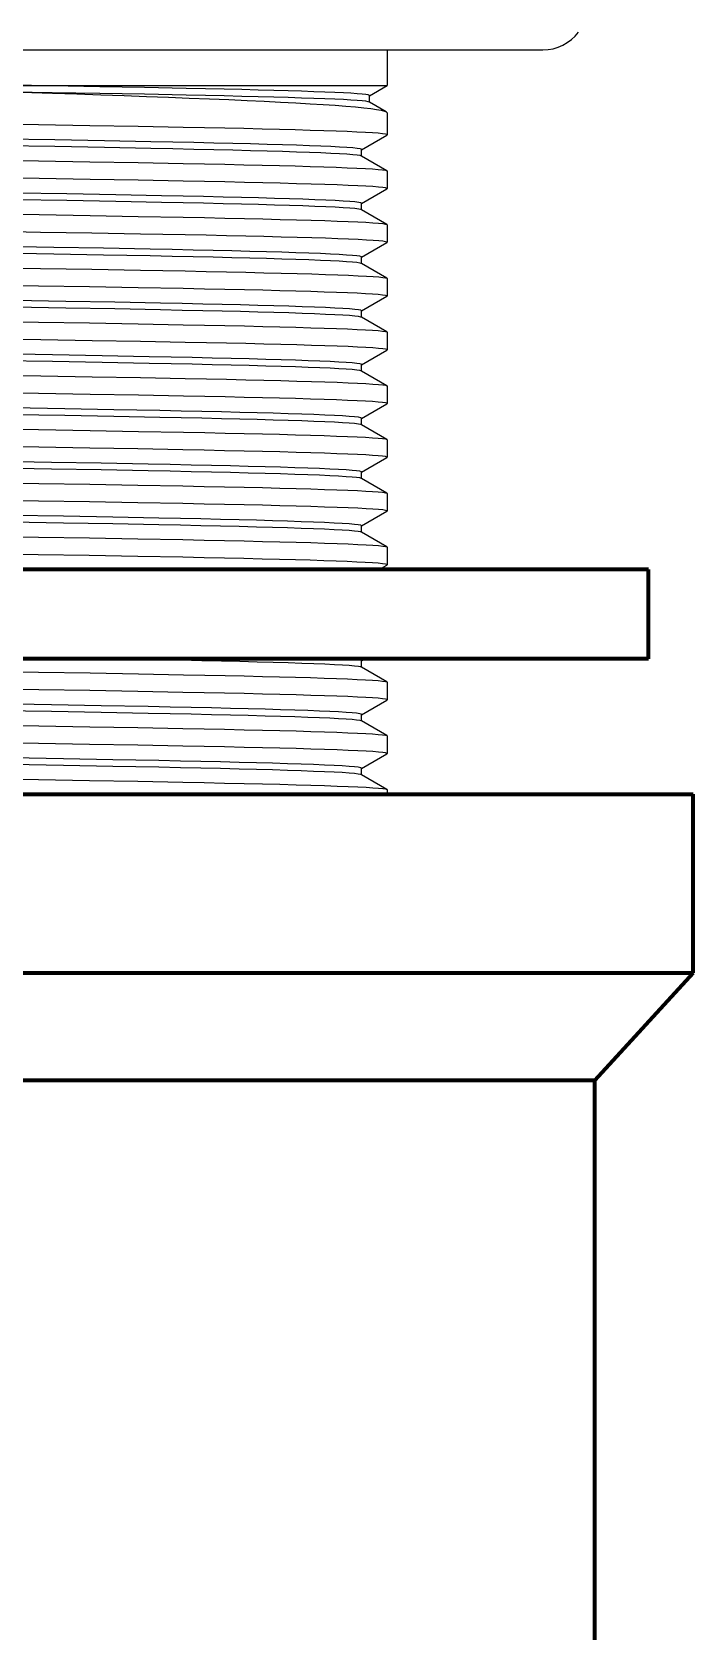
# Model space of a CAD drawing. Header units: millimetres. Extents: x 4859 to 5453, y 1404 to 2244.
# Drawn here: x 5018.67 to 5037.17, y 1585.41 to 1630.17 of the extents above; entities that cross this region are included whole.
import ezdxf

# ---------------------------------------------------------------- set-up
doc = ezdxf.new("R2010")
doc.units = ezdxf.units.MM
doc.layers.add('02___PRT_ALL_AXES', color=7, linetype='Continuous')

msp = doc.modelspace()

# ---------------------------------------------------------------- linework, layer by layer
at = {"color": 7, "linetype": 'Continuous'}
for p, q in [((4996.733, 1628.668), (5028.607, 1628.668)), ((5021.818, 1628.611), (5020.565, 1628.634)), ((5021.818, 1628.423), (5020.565, 1628.446)), ((5022.982, 1628.588), (5021.818, 1628.611)), ((5022.982, 1628.4), (5021.818, 1628.423)), ((5028.112, 1628.382), (5028.607, 1628.668)), ((5028.118, 1628.201), (5028.118, 1628.389)), ((5028.585, 1627.934), (5028.112, 1628.207)), ((5028.585, 1627.934), (5028.607, 1627.909)), ((5018.847, 1627.57), (5017.348, 1627.594)), ((5020.284, 1627.546), (5018.847, 1627.57)), ((5021.64, 1627.522), (5020.284, 1627.546)), ((5022.902, 1627.499), (5021.64, 1627.522)), ((5019.307, 1627.147), (5017.845, 1627.172)), ((5019.307, 1626.959), (5017.845, 1626.984)), ((5020.697, 1627.122), (5019.307, 1627.147)), ((5022, 1627.097), (5020.697, 1627.122)), ((5027.89, 1626.872), (5028.602, 1627.283)), ((5028.602, 1627.283), (5028.607, 1627.29)), ((5016.583, 1626.596), (5018.847, 1626.561)), ((5018.847, 1626.561), (5020.284, 1626.537)), ((5020.697, 1626.934), (5019.307, 1626.959)), ((5020.284, 1626.537), (5021.64, 1626.513)), ((5022, 1626.909), (5020.697, 1626.934)), ((5027.89, 1626.697), (5027.85, 1626.709)), ((5028.602, 1626.286), (5027.89, 1626.697)), ((5027.895, 1626.691), (5027.895, 1626.879)), ((5018.869, 1626.066), (5017.375, 1626.09)), ((5021.64, 1626.513), (5022.902, 1626.489)), ((5028.602, 1626.286), (5028.607, 1626.28)), ((5019.647, 1625.637), (5018.2, 1625.662)), ((5020.294, 1626.043), (5018.869, 1626.066)), ((5021.017, 1625.612), (5019.647, 1625.637)), ((5021.638, 1626.019), (5020.294, 1626.043)), ((5022.9, 1625.995), (5021.638, 1626.019)), ((5027.89, 1625.369), (5028.602, 1625.78)), ((5028.602, 1625.78), (5028.607, 1625.786)), ((5019.647, 1625.449), (5018.2, 1625.474)), ((5021.017, 1625.424), (5019.647, 1625.449)), ((5022.297, 1625.587), (5021.017, 1625.612)), ((5022.297, 1625.399), (5021.017, 1625.424)), ((5027.89, 1625.194), (5027.875, 1625.2)), ((5028.602, 1624.783), (5027.89, 1625.194)), ((5027.895, 1625.187), (5027.895, 1625.375)), ((5016.607, 1625.093), (5018.869, 1625.057)), ((5018.869, 1625.057), (5020.294, 1625.033)), ((5020.294, 1625.033), (5021.638, 1625.009)), ((5021.638, 1625.009), (5022.9, 1624.985)), ((5028.602, 1624.783), (5028.607, 1624.776)), ((5018.903, 1624.562), (5017.39, 1624.587)), ((5020.346, 1624.538), (5018.903, 1624.562)), ((5021.702, 1624.514), (5020.346, 1624.538)), ((5022.957, 1624.491), (5021.702, 1624.514)), ((5019.276, 1624.14), (5017.812, 1624.165)), ((5019.276, 1623.952), (5017.812, 1623.977)), ((5020.668, 1624.115), (5019.276, 1624.14)), ((5020.668, 1623.927), (5019.276, 1623.952)), ((5021.973, 1624.09), (5020.668, 1624.115)), ((5021.973, 1623.902), (5020.668, 1623.927)), ((5027.89, 1623.865), (5028.602, 1624.276)), ((5027.895, 1623.684), (5027.895, 1623.872)), ((5028.602, 1624.276), (5028.607, 1624.283)), ((5016.615, 1623.589), (5018.903, 1623.553)), ((5018.903, 1623.553), (5020.346, 1623.529)), ((5020.346, 1623.529), (5021.702, 1623.505)), ((5021.702, 1623.505), (5022.957, 1623.481)), ((5027.89, 1623.69), (5027.847, 1623.703)), ((5028.602, 1623.279), (5027.89, 1623.69)), ((5018.853, 1623.06), (5017.364, 1623.083)), ((5020.282, 1623.036), (5018.853, 1623.06)), ((5021.637, 1623.012), (5020.282, 1623.036)), ((5022.902, 1622.988), (5021.637, 1623.012)), ((5028.602, 1623.279), (5028.607, 1623.273)), ((5019.616, 1622.631), (5018.168, 1622.656)), ((5020.988, 1622.606), (5019.616, 1622.631)), ((5022.27, 1622.581), (5020.988, 1622.606)), ((5027.89, 1622.362), (5028.602, 1622.773)), ((5028.602, 1622.773), (5028.607, 1622.779)), ((5016.6, 1622.086), (5018.853, 1622.05)), ((5019.616, 1622.443), (5018.168, 1622.468)), ((5018.853, 1622.05), (5020.282, 1622.026)), ((5020.988, 1622.418), (5019.616, 1622.443)), ((5022.27, 1622.393), (5020.988, 1622.418)), ((5028.602, 1621.776), (5027.89, 1622.187)), ((5027.895, 1622.18), (5027.895, 1622.368)), ((5020.282, 1622.026), (5021.637, 1622.002)), ((5021.637, 1622.002), (5022.902, 1621.978)), ((5028.602, 1621.776), (5028.607, 1621.769)), ((5018.913, 1621.555), (5017.401, 1621.579)), ((5019.245, 1621.134), (5017.78, 1621.159)), ((5020.351, 1621.531), (5018.913, 1621.555)), ((5021.702, 1621.507), (5020.351, 1621.531)), ((5022.958, 1621.484), (5021.702, 1621.507)), ((5027.89, 1620.858), (5028.602, 1621.269)), ((5028.602, 1621.269), (5028.607, 1621.276)), ((5019.245, 1620.946), (5017.78, 1620.971)), ((5020.638, 1621.109), (5019.245, 1621.134)), ((5020.638, 1620.921), (5019.245, 1620.946)), ((5021.945, 1621.084), (5020.638, 1621.109)), ((5021.945, 1620.896), (5020.638, 1620.921)), ((5027.895, 1620.677), (5027.895, 1620.865)), ((5016.626, 1620.582), (5018.913, 1620.545)), ((5018.913, 1620.545), (5020.351, 1620.521)), ((5020.351, 1620.521), (5021.702, 1620.498)), ((5021.702, 1620.498), (5022.958, 1620.474)), ((5027.89, 1620.683), (5027.845, 1620.696)), ((5028.602, 1620.272), (5027.89, 1620.683)), ((5028.602, 1620.272), (5028.607, 1620.266)), ((5018.856, 1620.053), (5017.353, 1620.077)), ((5020.294, 1620.029), (5018.856, 1620.053)), ((5021.651, 1620.005), (5020.294, 1620.029)), ((5022.912, 1619.981), (5021.651, 1620.005)), ((5019.585, 1619.624), (5018.136, 1619.649)), ((5019.585, 1619.436), (5018.136, 1619.461)), ((5020.959, 1619.599), (5019.585, 1619.624)), ((5020.959, 1619.411), (5019.585, 1619.436)), ((5022.244, 1619.574), (5020.959, 1619.599)), ((5022.244, 1619.386), (5020.959, 1619.411)), ((5027.89, 1619.355), (5028.602, 1619.766)), ((5028.602, 1619.766), (5028.607, 1619.772)), ((5016.587, 1619.079), (5018.856, 1619.043)), ((5018.856, 1619.043), (5020.294, 1619.019)), ((5020.294, 1619.019), (5021.651, 1618.995)), ((5021.651, 1618.995), (5022.912, 1618.971)), ((5027.89, 1619.18), (5027.871, 1619.187)), ((5028.602, 1618.769), (5027.89, 1619.18)), ((5027.895, 1619.173), (5027.895, 1619.361)), ((5018.86, 1618.549), (5017.37, 1618.573)), ((5020.284, 1618.525), (5018.86, 1618.549)), ((5021.629, 1618.502), (5020.284, 1618.525)), ((5022.891, 1618.478), (5021.629, 1618.502)), ((5028.602, 1618.769), (5028.607, 1618.762)), ((5019.214, 1618.127), (5017.747, 1618.152)), ((5020.609, 1618.102), (5019.214, 1618.127)), ((5021.918, 1618.077), (5020.609, 1618.102)), ((5027.89, 1617.851), (5028.602, 1618.262)), ((5028.602, 1618.262), (5028.607, 1618.269)), ((5016.603, 1617.575), (5018.86, 1617.539)), ((5019.214, 1617.939), (5017.747, 1617.964)), ((5020.609, 1617.914), (5019.214, 1617.939)), ((5021.918, 1617.889), (5020.609, 1617.914)), ((5027.89, 1617.676), (5027.842, 1617.69)), ((5028.602, 1617.265), (5027.89, 1617.676)), ((5027.895, 1617.67), (5027.895, 1617.858)), ((5018.86, 1617.539), (5020.284, 1617.516)), ((5020.284, 1617.516), (5021.629, 1617.492)), ((5021.629, 1617.492), (5022.891, 1617.468)), ((5028.602, 1617.265), (5028.607, 1617.259)), ((5018.85, 1617.046), (5017.36, 1617.07)), ((5020.28, 1617.022), (5018.85, 1617.046)), ((5021.635, 1616.998), (5020.28, 1617.022)), ((5022.895, 1616.974), (5021.635, 1616.998)), ((5027.89, 1616.348), (5028.602, 1616.759)), ((5028.602, 1616.759), (5028.607, 1616.765)), ((5019.554, 1616.618), (5018.104, 1616.643)), ((5019.554, 1616.43), (5018.104, 1616.455)), ((5020.93, 1616.593), (5019.554, 1616.618)), ((5020.93, 1616.405), (5019.554, 1616.43)), ((5022.217, 1616.568), (5020.93, 1616.593)), ((5022.217, 1616.38), (5020.93, 1616.405)), ((5027.895, 1616.166), (5027.895, 1616.354)), ((5016.596, 1616.072), (5018.85, 1616.036)), ((5018.85, 1616.036), (5020.28, 1616.012)), ((5020.28, 1616.012), (5021.635, 1615.988)), ((5021.635, 1615.988), (5022.895, 1615.965)), ((5028.602, 1615.762), (5027.89, 1616.173)), ((5018.842, 1615.542), (5017.351, 1615.566)), ((5020.273, 1615.519), (5018.842, 1615.542)), ((5021.629, 1615.495), (5020.273, 1615.519)), ((5022.892, 1615.471), (5021.629, 1615.495)), ((5028.602, 1615.762), (5028.607, 1615.755)), ((5028.389, 1615.133), (5028.602, 1615.255)), ((5028.602, 1615.255), (5028.607, 1615.262)), ((5016.587, 1612.295), (5018.856, 1612.259)), ((5018.856, 1612.259), (5020.294, 1612.235)), ((5020.294, 1612.235), (5021.651, 1612.212)), ((5022.244, 1612.603), (5020.959, 1612.628)), ((5021.651, 1612.212), (5022.912, 1612.188)), ((5027.89, 1612.396), (5027.871, 1612.403)), ((5027.89, 1612.571), (5027.996, 1612.633)), ((5028.602, 1611.985), (5027.89, 1612.396)), ((5027.895, 1612.39), (5027.895, 1612.578)), ((5018.86, 1611.766), (5017.37, 1611.789)), ((5020.284, 1611.742), (5018.86, 1611.766)), ((5028.602, 1611.985), (5028.607, 1611.979)), ((5019.214, 1611.344), (5017.747, 1611.369)), ((5020.609, 1611.319), (5019.214, 1611.344)), ((5021.629, 1611.718), (5020.284, 1611.742)), ((5021.918, 1611.294), (5020.609, 1611.319)), ((5022.891, 1611.694), (5021.629, 1611.718)), ((5027.89, 1611.068), (5028.602, 1611.479)), ((5028.602, 1611.479), (5028.607, 1611.485)), ((5019.214, 1611.156), (5017.747, 1611.181)), ((5020.609, 1611.131), (5019.214, 1611.156)), ((5021.918, 1611.106), (5020.609, 1611.131)), ((5027.89, 1610.893), (5027.842, 1610.906)), ((5028.602, 1610.482), (5027.89, 1610.893)), ((5027.895, 1610.886), (5027.895, 1611.074)), ((5016.603, 1610.792), (5018.86, 1610.756)), ((5018.86, 1610.756), (5020.284, 1610.732)), ((5020.284, 1610.732), (5021.629, 1610.708)), ((5021.629, 1610.708), (5022.891, 1610.685)), ((5028.602, 1610.482), (5028.607, 1610.475)), ((5018.85, 1610.262), (5017.36, 1610.286)), ((5020.28, 1610.238), (5018.85, 1610.262)), ((5021.635, 1610.215), (5020.28, 1610.238)), ((5022.895, 1610.191), (5021.635, 1610.215)), ((5027.89, 1609.564), (5028.602, 1609.975)), ((5028.602, 1609.975), (5028.607, 1609.982)), ((5019.554, 1609.834), (5018.104, 1609.859)), ((5019.554, 1609.646), (5018.104, 1609.671)), ((5020.93, 1609.809), (5019.554, 1609.834)), ((5020.93, 1609.621), (5019.554, 1609.646)), ((5022.217, 1609.784), (5020.93, 1609.809)), ((5022.217, 1609.597), (5020.93, 1609.621)), ((5027.895, 1609.383), (5027.895, 1609.571)), ((5016.596, 1609.288), (5018.85, 1609.253)), ((5018.85, 1609.253), (5020.28, 1609.229)), ((5020.28, 1609.229), (5021.635, 1609.205)), ((5021.635, 1609.205), (5022.895, 1609.181)), ((5028.602, 1608.978), (5027.89, 1609.389)), ((5028.602, 1608.978), (5028.607, 1608.972))]:
    msp.add_line(p, q, dxfattribs=at)
at = {"linetype": 'Continuous', "lineweight": 70, "extrusion": (0, 1, 0)}
for p, q in [((5035.92, 1615.133), (4989.42, 1615.133)), ((5035.92, 1612.633), (5035.92, 1615.133)), ((5035.92, 1612.633), (4989.42, 1612.633)), ((4988.17, 1608.847), (5037.17, 1608.847)), ((5037.17, 1603.847), (5037.17, 1608.847)), ((4988.17, 1603.847), (5037.17, 1603.847)), ((5034.42, 1600.847), (5037.17, 1603.847)), ((4990.92, 1600.847), (5034.42, 1600.847)), ((5034.42, 1560.847), (5034.42, 1600.847))]:
    msp.add_line(p, q, dxfattribs=at)
msp.add_line((4996.951, 1615.133), (5028.389, 1615.133))
at = {"color": 7, "linetype": 'Continuous'}
for points in [[(5020.565, 1628.634), (5019.233, 1628.656), (4996.733, 1629.028)], [(5020.565, 1628.446), (5019.233, 1628.468), (4996.733, 1628.84)], [(5006.883, 1628.86), (5019.243, 1628.457), (5019.929, 1628.434), (5020.597, 1628.411), (5021.247, 1628.388), (5021.877, 1628.366), (5022.486, 1628.343), (5023.073, 1628.32), (5023.637, 1628.297), (5024.175, 1628.274), (5024.687, 1628.252), (5025.171, 1628.229), (5025.628, 1628.206), (5026.056, 1628.183), (5026.454, 1628.16), (5026.821, 1628.137), (5027.155, 1628.115), (5027.456, 1628.092), (5027.723, 1628.069), (5027.955, 1628.046), (5028.152, 1628.023), (5028.314, 1628), (5028.441, 1627.978), (5028.532, 1627.955), (5028.585, 1627.934)], [(5028.118, 1628.389), (5028.114, 1628.394), (5028.08, 1628.405), (5028.011, 1628.417), (5027.907, 1628.428), (5027.768, 1628.439), (5027.594, 1628.451), (5027.385, 1628.462), (5027.143, 1628.474), (5026.866, 1628.485), (5026.557, 1628.497), (5026.215, 1628.508), (5025.842, 1628.519), (5025.438, 1628.531), (5025.003, 1628.542), (5024.539, 1628.554), (5024.047, 1628.565), (5023.528, 1628.576), (5022.982, 1628.588)], [(5028.112, 1628.207), (5028.08, 1628.217), (5028.011, 1628.229), (5027.907, 1628.24), (5027.768, 1628.252), (5027.594, 1628.263), (5027.385, 1628.274), (5027.143, 1628.286), (5026.866, 1628.297), (5026.557, 1628.309), (5026.215, 1628.32), (5025.842, 1628.331), (5025.438, 1628.343), (5025.003, 1628.354), (5024.539, 1628.366), (5024.047, 1628.377), (5023.528, 1628.389), (5022.982, 1628.4)], [(5028.607, 1627.29), (5028.601, 1627.296), (5028.559, 1627.308), (5028.478, 1627.32), (5028.357, 1627.332), (5028.197, 1627.344), (5027.999, 1627.356), (5027.764, 1627.368), (5027.492, 1627.38), (5027.182, 1627.392), (5026.835, 1627.403), (5026.454, 1627.415), (5026.039, 1627.427), (5025.592, 1627.439), (5025.113, 1627.451), (5024.603, 1627.463), (5024.063, 1627.475), (5023.496, 1627.487), (5022.902, 1627.499)], [(5027.895, 1626.879), (5027.891, 1626.885), (5027.85, 1626.897), (5027.768, 1626.91), (5027.646, 1626.922), (5027.482, 1626.935), (5027.279, 1626.947), (5027.035, 1626.96), (5026.753, 1626.972), (5026.432, 1626.984), (5026.074, 1626.997), (5025.68, 1627.009), (5025.25, 1627.022), (5024.786, 1627.034), (5024.289, 1627.047), (5023.76, 1627.059), (5023.202, 1627.072), (5022.614, 1627.084), (5022, 1627.097)], [(5027.85, 1626.709), (5027.768, 1626.722), (5027.646, 1626.734), (5027.482, 1626.747), (5027.279, 1626.759), (5027.035, 1626.772), (5026.753, 1626.784), (5026.432, 1626.797), (5026.074, 1626.809), (5025.68, 1626.821), (5025.25, 1626.834), (5024.786, 1626.846), (5024.289, 1626.859), (5023.76, 1626.871), (5023.202, 1626.884), (5022.614, 1626.896), (5022, 1626.909)], [(5022.902, 1626.489), (5023.496, 1626.477), (5024.063, 1626.465), (5024.603, 1626.453), (5025.113, 1626.441), (5025.592, 1626.429), (5026.039, 1626.418), (5026.454, 1626.406), (5026.835, 1626.394), (5027.182, 1626.382), (5027.492, 1626.37), (5027.764, 1626.358), (5027.999, 1626.346), (5028.197, 1626.334), (5028.357, 1626.322), (5028.478, 1626.31), (5028.559, 1626.298), (5028.602, 1626.286)], [(5028.607, 1625.786), (5028.602, 1625.792), (5028.563, 1625.804), (5028.484, 1625.816), (5028.367, 1625.828), (5028.21, 1625.84), (5028.017, 1625.851), (5027.785, 1625.863), (5027.517, 1625.875), (5027.21, 1625.887), (5026.867, 1625.899), (5026.487, 1625.911), (5026.07, 1625.923), (5025.618, 1625.935), (5025.133, 1625.947), (5024.616, 1625.959), (5024.07, 1625.971), (5023.497, 1625.983), (5022.9, 1625.995)], [(5027.895, 1625.375), (5027.875, 1625.388), (5027.813, 1625.4), (5027.709, 1625.413), (5027.565, 1625.425), (5027.381, 1625.438), (5027.156, 1625.45), (5026.893, 1625.463), (5026.59, 1625.475), (5026.25, 1625.487), (5025.873, 1625.5), (5025.46, 1625.512), (5025.012, 1625.525), (5024.53, 1625.537), (5024.017, 1625.55), (5023.472, 1625.562), (5022.899, 1625.575), (5022.297, 1625.587)], [(5027.875, 1625.2), (5027.813, 1625.212), (5027.709, 1625.225), (5027.565, 1625.237), (5027.381, 1625.25), (5027.156, 1625.262), (5026.893, 1625.275), (5026.59, 1625.287), (5026.25, 1625.3), (5025.873, 1625.312), (5025.46, 1625.324), (5025.012, 1625.337), (5024.53, 1625.349), (5024.017, 1625.362), (5023.472, 1625.374), (5022.899, 1625.387), (5022.297, 1625.399)], [(5022.9, 1624.985), (5023.497, 1624.974), (5024.07, 1624.962), (5024.616, 1624.949), (5025.133, 1624.937), (5025.618, 1624.925), (5026.07, 1624.913), (5026.487, 1624.901), (5026.867, 1624.889), (5027.21, 1624.877), (5027.517, 1624.865), (5027.785, 1624.854), (5028.017, 1624.842), (5028.21, 1624.83), (5028.367, 1624.818), (5028.484, 1624.806), (5028.563, 1624.794), (5028.602, 1624.783)], [(5028.607, 1624.283), (5028.603, 1624.288), (5028.566, 1624.3), (5028.49, 1624.312), (5028.375, 1624.323), (5028.221, 1624.335), (5028.029, 1624.347), (5027.8, 1624.359), (5027.532, 1624.371), (5027.226, 1624.383), (5026.883, 1624.395), (5026.504, 1624.407), (5026.089, 1624.419), (5025.64, 1624.431), (5025.16, 1624.443), (5024.65, 1624.455), (5024.112, 1624.467), (5023.547, 1624.479), (5022.957, 1624.491)], [(5027.895, 1623.872), (5027.89, 1623.878), (5027.847, 1623.891), (5027.764, 1623.903), (5027.639, 1623.916), (5027.474, 1623.928), (5027.269, 1623.941), (5027.024, 1623.953), (5026.74, 1623.966), (5026.417, 1623.978), (5026.058, 1623.99), (5025.662, 1624.003), (5025.23, 1624.015), (5024.765, 1624.028), (5024.266, 1624.04), (5023.737, 1624.053), (5023.177, 1624.065), (5022.588, 1624.078), (5021.973, 1624.09)], [(5027.847, 1623.703), (5027.764, 1623.715), (5027.639, 1623.728), (5027.474, 1623.74), (5027.269, 1623.753), (5027.024, 1623.765), (5026.74, 1623.778), (5026.417, 1623.79), (5026.058, 1623.803), (5025.662, 1623.815), (5025.23, 1623.828), (5024.765, 1623.84), (5024.266, 1623.852), (5023.737, 1623.865), (5023.177, 1623.877), (5022.588, 1623.89), (5021.973, 1623.902)], [(5022.957, 1623.481), (5023.547, 1623.469), (5024.112, 1623.457), (5024.65, 1623.445), (5025.16, 1623.433), (5025.64, 1623.421), (5026.089, 1623.409), (5026.504, 1623.397), (5026.883, 1623.385), (5027.226, 1623.373), (5027.532, 1623.361), (5027.8, 1623.349), (5028.029, 1623.338), (5028.221, 1623.326), (5028.375, 1623.314), (5028.49, 1623.302), (5028.566, 1623.29), (5028.602, 1623.279)], [(5026.472, 1622.904), (5026.058, 1622.916), (5025.61, 1622.928), (5025.129, 1622.94), (5024.615, 1622.952), (5024.071, 1622.964), (5023.499, 1622.976), (5022.902, 1622.988)], [(5025.855, 1622.494), (5025.441, 1622.506), (5024.992, 1622.518), (5024.509, 1622.531), (5023.994, 1622.543), (5023.448, 1622.556), (5022.873, 1622.568), (5022.27, 1622.581)], [(5028.607, 1622.779), (5028.602, 1622.785), (5028.561, 1622.797), (5028.481, 1622.809), (5028.36, 1622.821), (5028.201, 1622.833), (5028.004, 1622.845), (5027.771, 1622.857), (5027.5, 1622.869), (5027.192, 1622.881), (5026.849, 1622.893), (5026.472, 1622.904)], [(5025.855, 1622.306), (5025.441, 1622.318), (5024.992, 1622.331), (5024.509, 1622.343), (5023.994, 1622.355), (5023.448, 1622.368), (5022.873, 1622.38), (5022.27, 1622.393)], [(5027.895, 1622.368), (5027.873, 1622.381), (5027.809, 1622.394), (5027.704, 1622.406), (5027.558, 1622.419), (5027.372, 1622.431), (5027.146, 1622.444), (5026.88, 1622.456), (5026.576, 1622.469), (5026.234, 1622.481), (5025.855, 1622.494)], [(5027.89, 1622.187), (5027.873, 1622.193), (5027.809, 1622.206), (5027.704, 1622.218), (5027.558, 1622.231), (5027.372, 1622.243), (5027.146, 1622.256), (5026.88, 1622.268), (5026.576, 1622.281), (5026.234, 1622.293), (5025.855, 1622.306)], [(5022.902, 1621.978), (5023.499, 1621.967), (5024.071, 1621.955), (5024.615, 1621.943), (5025.129, 1621.931), (5025.61, 1621.919), (5026.058, 1621.907), (5026.472, 1621.895)], [(5026.472, 1621.895), (5026.849, 1621.883), (5027.192, 1621.871), (5027.5, 1621.859), (5027.771, 1621.847), (5028.004, 1621.835), (5028.201, 1621.824), (5028.36, 1621.812), (5028.481, 1621.8), (5028.561, 1621.788), (5028.602, 1621.776)], [(5028.607, 1621.276), (5028.603, 1621.281), (5028.563, 1621.293), (5028.485, 1621.305), (5028.366, 1621.317), (5028.21, 1621.329), (5028.015, 1621.341), (5027.784, 1621.353), (5027.515, 1621.365), (5027.209, 1621.377), (5026.866, 1621.389), (5026.488, 1621.4), (5026.078, 1621.412), (5025.635, 1621.424), (5025.159, 1621.436), (5024.652, 1621.448), (5024.114, 1621.46), (5023.549, 1621.472), (5022.958, 1621.484)], [(5027.895, 1620.865), (5027.889, 1620.872), (5027.845, 1620.884), (5027.759, 1620.897), (5027.633, 1620.909), (5027.466, 1620.922), (5027.259, 1620.934), (5027.012, 1620.947), (5026.726, 1620.959), (5026.402, 1620.972), (5026.041, 1620.984), (5025.644, 1620.997), (5025.211, 1621.009), (5024.744, 1621.021), (5024.244, 1621.034), (5023.713, 1621.046), (5023.152, 1621.059), (5022.562, 1621.071), (5021.945, 1621.084)], [(5027.845, 1620.696), (5027.759, 1620.709), (5027.633, 1620.721), (5027.466, 1620.734), (5027.259, 1620.746), (5027.012, 1620.759), (5026.726, 1620.771), (5026.402, 1620.784), (5026.041, 1620.796), (5025.644, 1620.809), (5025.211, 1620.821), (5024.744, 1620.834), (5024.244, 1620.846), (5023.713, 1620.859), (5023.152, 1620.871), (5022.562, 1620.883), (5021.945, 1620.896)], [(5022.958, 1620.474), (5023.549, 1620.462), (5024.114, 1620.45), (5024.652, 1620.438), (5025.159, 1620.426), (5025.635, 1620.414), (5026.078, 1620.403), (5026.488, 1620.391), (5026.866, 1620.379), (5027.209, 1620.367), (5027.515, 1620.355), (5027.784, 1620.343), (5028.015, 1620.331), (5028.21, 1620.319), (5028.366, 1620.308), (5028.485, 1620.296), (5028.563, 1620.284), (5028.602, 1620.272)], [(5028.607, 1619.772), (5028.601, 1619.779), (5028.56, 1619.79), (5028.48, 1619.802), (5028.36, 1619.814), (5028.201, 1619.826), (5028.005, 1619.838), (5027.77, 1619.85), (5027.499, 1619.862), (5027.189, 1619.874), (5026.843, 1619.886), (5026.462, 1619.898), (5026.047, 1619.91), (5025.6, 1619.922), (5025.12, 1619.933), (5024.611, 1619.945), (5024.072, 1619.957), (5023.505, 1619.969), (5022.912, 1619.981)], [(5027.895, 1619.361), (5027.871, 1619.375), (5027.805, 1619.387), (5027.699, 1619.4), (5027.551, 1619.412), (5027.363, 1619.425), (5027.135, 1619.437), (5026.868, 1619.45), (5026.562, 1619.462), (5026.219, 1619.475), (5025.838, 1619.487), (5025.422, 1619.5), (5024.971, 1619.512), (5024.487, 1619.525), (5023.971, 1619.537), (5023.424, 1619.549), (5022.847, 1619.562), (5022.244, 1619.574)], [(5027.871, 1619.187), (5027.805, 1619.199), (5027.699, 1619.212), (5027.551, 1619.224), (5027.363, 1619.237), (5027.135, 1619.249), (5026.868, 1619.262), (5026.562, 1619.274), (5026.219, 1619.287), (5025.838, 1619.299), (5025.422, 1619.312), (5024.971, 1619.324), (5024.487, 1619.337), (5023.971, 1619.349), (5023.424, 1619.362), (5022.847, 1619.374), (5022.244, 1619.386)], [(5022.912, 1618.971), (5023.505, 1618.959), (5024.072, 1618.948), (5024.611, 1618.936), (5025.12, 1618.924), (5025.6, 1618.912), (5026.047, 1618.9), (5026.462, 1618.888), (5026.843, 1618.876), (5027.189, 1618.864), (5027.499, 1618.852), (5027.77, 1618.84), (5028.005, 1618.828), (5028.201, 1618.817), (5028.36, 1618.805), (5028.48, 1618.793), (5028.56, 1618.781), (5028.602, 1618.769)], [(5028.607, 1618.269), (5028.601, 1618.275), (5028.561, 1618.287), (5028.481, 1618.299), (5028.362, 1618.311), (5028.204, 1618.323), (5028.009, 1618.334), (5027.776, 1618.346), (5027.506, 1618.358), (5027.199, 1618.37), (5026.856, 1618.382), (5026.476, 1618.394), (5026.06, 1618.406), (5025.608, 1618.418), (5025.123, 1618.43), (5024.607, 1618.442), (5024.061, 1618.454), (5023.488, 1618.466), (5022.891, 1618.478)], [(5027.895, 1617.858), (5027.888, 1617.865), (5027.842, 1617.878), (5027.755, 1617.89), (5027.627, 1617.903), (5027.458, 1617.915), (5027.249, 1617.928), (5027.001, 1617.94), (5026.713, 1617.953), (5026.387, 1617.965), (5026.025, 1617.978), (5025.625, 1617.99), (5025.191, 1618.003), (5024.723, 1618.015), (5024.222, 1618.028), (5023.689, 1618.04), (5023.127, 1618.052), (5022.536, 1618.065), (5021.918, 1618.077)], [(5027.842, 1617.69), (5027.755, 1617.702), (5027.627, 1617.715), (5027.458, 1617.727), (5027.249, 1617.74), (5027.001, 1617.752), (5026.713, 1617.765), (5026.387, 1617.777), (5026.025, 1617.79), (5025.625, 1617.802), (5025.191, 1617.815), (5024.723, 1617.827), (5024.222, 1617.84), (5023.689, 1617.852), (5023.127, 1617.865), (5022.536, 1617.877), (5021.918, 1617.889)], [(5022.891, 1617.468), (5023.488, 1617.456), (5024.061, 1617.444), (5024.607, 1617.432), (5025.123, 1617.42), (5025.608, 1617.408), (5026.06, 1617.396), (5026.476, 1617.384), (5026.856, 1617.372), (5027.199, 1617.36), (5027.506, 1617.348), (5027.776, 1617.337), (5028.009, 1617.325), (5028.204, 1617.313), (5028.362, 1617.301), (5028.481, 1617.289), (5028.561, 1617.277), (5028.602, 1617.265)], [(5028.607, 1616.765), (5028.602, 1616.771), (5028.563, 1616.783), (5028.485, 1616.795), (5028.368, 1616.807), (5028.212, 1616.819), (5028.018, 1616.83), (5027.786, 1616.842), (5027.515, 1616.854), (5027.207, 1616.866), (5026.86, 1616.878), (5026.477, 1616.89), (5026.059, 1616.902), (5025.605, 1616.914), (5025.12, 1616.926), (5024.605, 1616.939), (5024.061, 1616.95), (5023.49, 1616.962), (5022.895, 1616.974)], [(5027.895, 1616.354), (5027.895, 1616.356), (5027.869, 1616.368), (5027.801, 1616.381), (5027.693, 1616.393), (5027.544, 1616.406), (5027.354, 1616.418), (5027.124, 1616.431), (5026.855, 1616.443), (5026.548, 1616.456), (5026.203, 1616.468), (5025.821, 1616.481), (5025.403, 1616.493), (5024.951, 1616.506), (5024.465, 1616.518), (5023.948, 1616.531), (5023.399, 1616.543), (5022.822, 1616.556), (5022.217, 1616.568)], [(5027.89, 1616.173), (5027.869, 1616.18), (5027.801, 1616.193), (5027.693, 1616.205), (5027.544, 1616.218), (5027.354, 1616.23), (5027.124, 1616.243), (5026.855, 1616.255), (5026.548, 1616.268), (5026.203, 1616.28), (5025.821, 1616.293), (5025.403, 1616.305), (5024.951, 1616.318), (5024.465, 1616.33), (5023.948, 1616.343), (5023.399, 1616.355), (5022.822, 1616.368), (5022.217, 1616.38)], [(5022.895, 1615.965), (5023.49, 1615.953), (5024.061, 1615.941), (5024.605, 1615.929), (5025.12, 1615.917), (5025.605, 1615.905), (5026.059, 1615.893), (5026.477, 1615.881), (5026.86, 1615.869), (5027.207, 1615.857), (5027.515, 1615.845), (5027.786, 1615.833), (5028.018, 1615.821), (5028.212, 1615.809), (5028.368, 1615.797), (5028.485, 1615.785), (5028.563, 1615.773), (5028.602, 1615.762)], [(5028.607, 1615.262), (5028.601, 1615.268), (5028.56, 1615.28), (5028.478, 1615.292), (5028.357, 1615.304), (5028.196, 1615.316), (5027.998, 1615.328), (5027.763, 1615.34), (5027.49, 1615.352), (5027.181, 1615.364), (5026.836, 1615.376), (5026.455, 1615.387), (5026.041, 1615.399), (5025.594, 1615.411), (5025.114, 1615.423), (5024.602, 1615.435), (5024.059, 1615.447), (5023.488, 1615.459), (5022.892, 1615.471)], [(5027.871, 1612.403), (5027.805, 1612.416), (5027.699, 1612.428), (5027.551, 1612.441), (5027.363, 1612.453), (5027.135, 1612.466), (5026.868, 1612.478), (5026.562, 1612.491), (5026.219, 1612.503), (5025.838, 1612.516), (5025.422, 1612.528), (5024.971, 1612.541), (5024.487, 1612.553), (5023.971, 1612.566), (5023.424, 1612.578), (5022.847, 1612.59), (5022.244, 1612.603)], [(5022.912, 1612.188), (5023.505, 1612.176), (5024.072, 1612.164), (5024.611, 1612.152), (5025.12, 1612.14), (5025.6, 1612.128), (5026.047, 1612.116), (5026.462, 1612.105), (5026.843, 1612.093), (5027.189, 1612.081), (5027.499, 1612.069), (5027.77, 1612.057), (5028.005, 1612.045), (5028.201, 1612.033), (5028.36, 1612.021), (5028.48, 1612.009), (5028.56, 1611.997), (5028.602, 1611.985)], [(5028.607, 1611.485), (5028.601, 1611.492), (5028.561, 1611.503), (5028.481, 1611.515), (5028.362, 1611.527), (5028.204, 1611.539), (5028.009, 1611.551), (5027.776, 1611.563), (5027.506, 1611.575), (5027.199, 1611.586), (5026.856, 1611.598), (5026.476, 1611.61), (5026.06, 1611.622), (5025.608, 1611.634), (5025.123, 1611.646), (5024.607, 1611.658), (5024.061, 1611.67), (5023.488, 1611.682), (5022.891, 1611.694)], [(5027.895, 1611.074), (5027.888, 1611.082), (5027.842, 1611.094), (5027.755, 1611.107), (5027.627, 1611.119), (5027.458, 1611.132), (5027.249, 1611.144), (5027.001, 1611.157), (5026.713, 1611.169), (5026.387, 1611.182), (5026.025, 1611.194), (5025.625, 1611.207), (5025.191, 1611.219), (5024.723, 1611.232), (5024.222, 1611.244), (5023.689, 1611.256), (5023.127, 1611.269), (5022.536, 1611.281), (5021.918, 1611.294)], [(5027.842, 1610.906), (5027.755, 1610.919), (5027.627, 1610.931), (5027.458, 1610.944), (5027.249, 1610.956), (5027.001, 1610.969), (5026.713, 1610.981), (5026.387, 1610.994), (5026.025, 1611.006), (5025.625, 1611.019), (5025.191, 1611.031), (5024.723, 1611.044), (5024.222, 1611.056), (5023.689, 1611.069), (5023.127, 1611.081), (5022.536, 1611.094), (5021.918, 1611.106)], [(5022.891, 1610.685), (5023.488, 1610.673), (5024.061, 1610.661), (5024.607, 1610.649), (5025.123, 1610.637), (5025.608, 1610.625), (5026.06, 1610.613), (5026.476, 1610.601), (5026.856, 1610.589), (5027.199, 1610.577), (5027.506, 1610.565), (5027.776, 1610.553), (5028.009, 1610.541), (5028.204, 1610.529), (5028.362, 1610.517), (5028.481, 1610.506), (5028.561, 1610.494), (5028.602, 1610.482)], [(5028.607, 1609.982), (5028.602, 1609.987), (5028.563, 1609.999), (5028.485, 1610.011), (5028.368, 1610.023), (5028.212, 1610.035), (5028.018, 1610.047), (5027.786, 1610.059), (5027.515, 1610.071), (5027.207, 1610.083), (5026.86, 1610.095), (5026.477, 1610.107), (5026.059, 1610.119), (5025.605, 1610.131), (5025.12, 1610.143), (5024.605, 1610.155), (5024.061, 1610.167), (5023.49, 1610.179), (5022.895, 1610.191)], [(5027.895, 1609.571), (5027.895, 1609.572), (5027.869, 1609.585), (5027.801, 1609.597), (5027.693, 1609.61), (5027.544, 1609.622), (5027.354, 1609.635), (5027.124, 1609.647), (5026.855, 1609.66), (5026.548, 1609.672), (5026.203, 1609.685), (5025.821, 1609.697), (5025.403, 1609.71), (5024.951, 1609.722), (5024.465, 1609.735), (5023.948, 1609.747), (5023.399, 1609.76), (5022.822, 1609.772), (5022.217, 1609.784)], [(5027.89, 1609.389), (5027.869, 1609.397), (5027.801, 1609.409), (5027.693, 1609.422), (5027.544, 1609.434), (5027.354, 1609.447), (5027.124, 1609.459), (5026.855, 1609.472), (5026.548, 1609.484), (5026.203, 1609.497), (5025.821, 1609.509), (5025.403, 1609.522), (5024.951, 1609.534), (5024.465, 1609.547), (5023.948, 1609.559), (5023.399, 1609.572), (5022.822, 1609.584), (5022.217, 1609.597)], [(5022.895, 1609.181), (5023.49, 1609.169), (5024.061, 1609.157), (5024.605, 1609.145), (5025.12, 1609.133), (5025.605, 1609.121), (5026.059, 1609.109), (5026.477, 1609.097), (5026.86, 1609.085), (5027.207, 1609.073), (5027.515, 1609.061), (5027.786, 1609.049), (5028.018, 1609.037), (5028.212, 1609.025), (5028.368, 1609.013), (5028.485, 1609.002), (5028.563, 1608.99), (5028.602, 1608.978)]]:
    msp.add_lwpolyline(points, dxfattribs=at)
at = {"layer": '02___PRT_ALL_AXES', "color": 7, "linetype": 'Continuous'}
for p, q in [((4992.373, 1629.666), (5032.967, 1629.666)), ((5028.607, 1629.666), (5028.607, 1628.668)), ((5028.607, 1627.909), (5028.607, 1627.29)), ((5028.607, 1626.28), (5028.607, 1625.786)), ((5028.607, 1624.776), (5028.607, 1624.283)), ((5028.607, 1623.273), (5028.607, 1622.779)), ((5028.607, 1621.769), (5028.607, 1621.276)), ((5028.607, 1620.266), (5028.607, 1619.772)), ((5028.607, 1618.762), (5028.607, 1618.269)), ((5028.607, 1617.259), (5028.607, 1616.765)), ((5028.607, 1615.755), (5028.607, 1615.262)), ((5028.607, 1611.979), (5028.607, 1611.485)), ((5028.607, 1610.475), (5028.607, 1609.982)), ((5028.607, 1608.972), (5028.607, 1608.847))]:
    msp.add_line(p, q, dxfattribs=at)
msp.add_arc((5032.967, 1630.919), 1.253, 270, 323.0581, dxfattribs=at)

doc.saveas('drawing.dxf')
